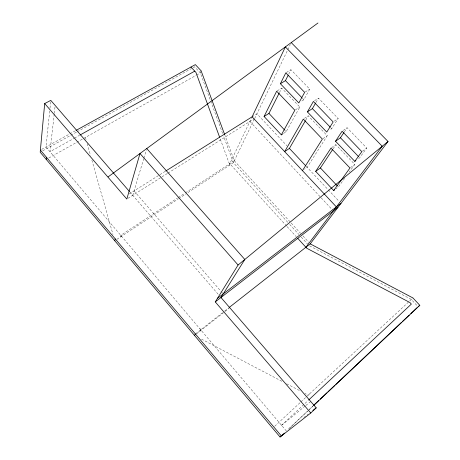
<?xml version="1.0" encoding="UTF-8"?>
<svg xmlns="http://www.w3.org/2000/svg" width="460" height="460" viewBox="0 0 460 460"><rect width="100%" height="100%" fill="white"/><g stroke="black" fill="none" stroke-linecap="round" stroke-linejoin="round"><path stroke-width="0.34" stroke-dasharray="2.3 1.72" d="M49.697 110.981L45.994 146.987L286.494 431.141M49.99 108.157L50.79 100.389M54.222 114.011L50.008 151.731L73.818 138.471M54.303 113.298L55.096 106.185M120.204 237.159L120.744 235.336L177.623 197.972M132.744 195.322L143.687 158.798M143.894 158.119L146.349 149.92M201.1 70.788L200.336 72.956L210.444 100.406M228.879 165.629L251.827 117.403M254.386 119.065L233.364 162.679L186.484 193.533M254.696 118.427L287.5 50.364M287.816 49.714L290.312 44.534M279.467 92.529L281.698 88.096L299.822 107.025L286.177 131.675L282.963 133.802M288.69 74.209L290.95 69.724L309.729 89.125L303.853 99.739L300.506 101.89M305.75 120.117L308.24 115.816L327.261 135.683L307.148 167.314L304.537 169.165M315.957 102.453L318.452 98.141L338.18 118.513L331.706 128.696L329.509 130.209M199.795 331.309L200.709 329.843M333.092 148.85L335.869 144.67L354.804 164.444L349.324 171.965M344.356 131.876L347.099 127.748L366.747 148.039L359.668 157.768L357.506 159.361M344.69 178.33L338.37 187.007L335.771 188.962M288.391 429.134L308.706 409.963M309.229 409.475L312.875 406.03M289.616 428.191L307.843 410.987M308.367 410.498L313.053 406.071M281.531 425.356L308.257 400.39M274.723 426.242L300.374 402.414M300.897 401.925L306.13 397.066M306.653 396.577L412.948 297.948M309.632 393.933L308.223 395.117L305.049 393.455M281.566 425.322L305.256 405.95M305.808 405.501L310.77 401.448M195.425 333.994L224.273 311.345M224.836 310.902L228.775 307.809M196.633 333.793L229.103 308.28M303.865 417.53L308.355 414.011M350.514 167.618L354.804 164.444M362.371 151.248L366.747 148.039M331.534 147.735L335.869 144.67M343.223 130.45L347.099 127.748M322.903 138.696L327.261 135.683M334.282 121.181L338.175 118.519M304.388 118.358L308.24 115.816M178.221 197.576L184.822 193.24M185.42 192.849L234.301 160.736L224.888 135.228M116.938 239.303L178.123 199.036M178.721 198.639L185.886 193.924M314.513 100.7L318.452 98.141M295.395 109.888L299.822 107.025M305.204 92L309.729 89.125M128.006 198.306L167.342 173.5M167.952 173.121L254.098 118.801M129.289 193.901L165.094 171.425M252.103 116.823L256.927 113.798L286.983 145.826M277.23 90.856L281.698 88.096M286.379 72.496L290.95 69.724M48.743 158.01L82.949 138.822M83.57 138.471L195.966 75.411M196.592 75.06L200.336 72.956L194.603 66.803L192.096 68.189M74.445 138.126L79.459 135.332M42.7 150.817L76.596 132.072M77.228 131.721L191.469 68.54M41.636 149.396L75.492 130.72M199.749 328.704L201.192 329.464M201.514 339.112L282.181 381.449M286.632 383.784L299.966 390.787M309.586 245.876L411.263 299.397L418.1 306.734M302.364 98.187L303.853 99.739M330.717 127.667L331.706 128.696M285.194 130.634L286.177 131.675M306.188 166.29L327.75 189.267M328.239 189.79L339.031 201.284M249.901 121.446L320.678 197.305M321.166 197.829L332.885 210.387M234.301 160.736L300.547 233.277M302.967 235.928L308.769 242.282M287.764 222.318L233.364 162.679L223.755 136.562M289.691 224.428L298.839 234.456M301.248 237.095L307.504 243.955M286.632 226.107L228.948 162.748L219.828 137.799M287.115 226.636L296.263 236.687M134.067 190.9L220.869 291.22M221.335 291.767L222.743 293.394M129.938 192.073L218.621 294.797M210.691 101.079L222.766 133.889M121.245 235.008L121.647 236.4M85.439 137.425L86.026 139.489M87.199 143.623L90.522 155.33M91.891 160.155L112.999 234.542"/><path stroke-width="0.69" d="M129.473 191.532L50.79 100.389L44.695 103.546L40.193 152.208L280.054 437L310.787 412.999L316.216 407.847L220.967 297.516L244.812 259.469L146.763 148.557M46.259 159.407L46.477 157.308M114.758 240.741L115.282 238.924M165.703 171.045L252.103 116.823L285.373 46.903L382.225 146.268L305.894 247.267M264.086 116.495L276.673 91.206L294.843 110.245L281.359 134.86L264.086 116.495L268.95 113.413L279.151 93.162M280.387 83.731L285.809 72.841L304.641 92.362L298.827 102.965L280.387 83.731L285.464 80.621L288.046 75.492M307.395 111.901L313.386 101.43L333.166 121.94L326.761 132.1L307.395 111.901L312.397 108.623L315.6 103.074M302.45 170.643L322.362 139.075L303.284 119.088L284.665 151.627L289.403 148.407L305.394 120.733M194.522 335.449L195.425 333.994M310.787 412.999L215.263 301.909L238.09 265.006L388.027 141.49L291.243 42.596M315.681 171.361L330.993 148.12L349.979 168.015L333.69 190.52L315.681 171.361L320.407 167.963L332.695 149.448M335.518 141.237L342.119 131.221L361.824 151.65L354.804 161.351L335.518 141.237L340.44 137.781L343.965 132.468M229.339 307.366L310.218 243.869L388.027 141.49M280.054 437L282.141 435.034M313.916 405.047L318.602 400.625M320.166 399.148L326.939 392.759M327.98 391.776L334.753 385.388M335.794 384.405L401.43 322.466M402.471 321.483L409.239 315.089M410.803 313.616L417.053 307.717M284.424 433.09L281.382 435.965L40.388 150.081M313.57 405.582L419.808 305.308L412.948 297.948L310.218 243.869M308.781 399.901L411.355 304.089L409.912 302.536L306.808 248.268L297.706 238.274M418.525 306.377L419.808 305.308M312.846 410.487L316.216 407.847M215.263 301.909L337.95 207.38M217.465 298.356L340.992 203.377M333.69 190.52L334.73 189.744M354.804 161.351L355.885 160.557M108.134 176.881L317.964 23M281.359 134.86L282.428 134.153M80.086 134.987L194.764 71.133M76.118 130.375L195.345 64.613L201.1 70.788L224.641 134.556M285.464 80.621L301.863 97.675M312.397 108.623L330.222 127.15M340.44 137.781L358.679 156.745M268.95 113.413L284.7 130.111M320.407 167.963L337.398 185.978M289.403 148.407L305.71 165.778M252.103 116.823L336.386 206.919M190.952 67.039L195.92 72.381L219.581 137.12M238.09 265.006L139.995 153.513L126.822 199.053L44.695 103.546"/></g></svg>
